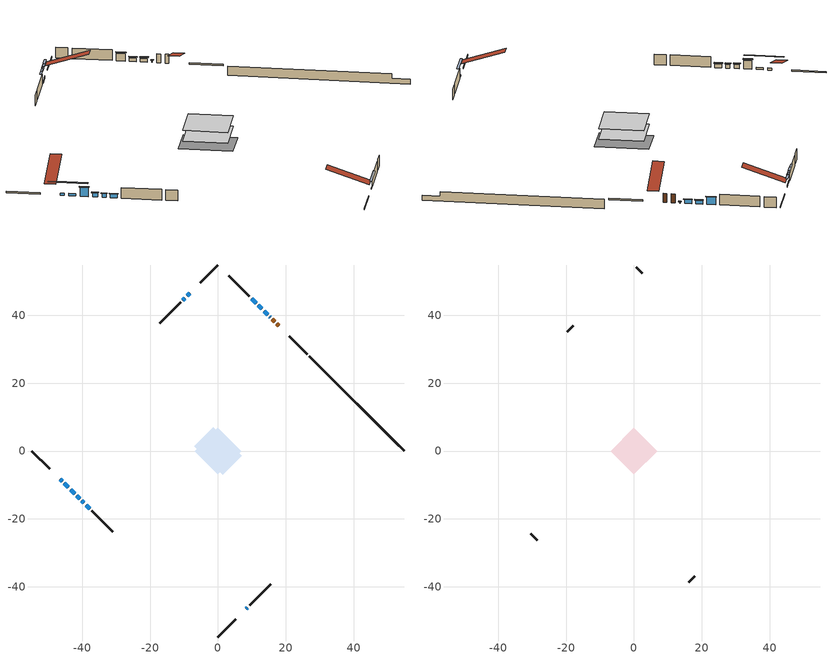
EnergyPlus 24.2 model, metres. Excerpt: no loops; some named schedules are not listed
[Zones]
conditioned space
 floor outside (Floor1 construction): -0.66,0 0,0.66 0.66,0 0,-0.66 z0.43
 floor adiabatic (AdiabaticFloorConstruction): -6.87,0 0,6.87 6.87,0 0,-6.87 z0.43
 floor foundation (Slab1 construction): -6.98,1.38 -1.38,6.98 6.98,-1.38 1.38,-6.98 z-1.76
 wall outside (RimJoist1 construction): 0,-54.82 5.23,-49.59 / -54.82,0 -49.59,-5.23 / 0,54.82 -5.23,49.59 / 26.25,28.57 21.02,33.8 z0.43:0.73
 wall outside (AdiabaticWallConstruction 1): 17.95,36.87 17.34,37.48 / 16.68,38.14 16.06,38.76 z0.43:2.46
 wall outside (AdiabaticWallConstruction): 15.41,39.41 15.29,39.53 z0.42:0.69; -8.3,46.52 -9.11,45.71 / -46.52,-8.3 -45.91,-8.91 / -9.77,45.05 -10.38,44.44 z0.43:0.91; 8.3,-46.52 8.68,-46.14 z0.43:0.76; -45.25,-9.57 -44.12,-10.7 z0.43:0.94; -43.46,-11.36 -42.24,-12.58 z0.43:2.46; 14.64,40.18 13.58,41.24 z0.43:1.27; 12.93,41.9 11.9,42.92 / -38.85,-15.97 -37.83,-16.99 z0.43:1.24; 11.24,43.58 9.91,44.91 z0.43:2.13; -41.58,-13.24 -40.77,-14.05 z0.43:1.35; -40.12,-14.7 -39.51,-15.31 z0.43:1.25
 wall outside (Wall1 construction): 9.34,-45.48 15.48,-39.34 / -37.17,-17.65 -31.03,-23.79 / -11.04,43.79 -17.18,37.64 / 9.26,45.56 3.11,51.71 z0.43:2.87
 wall foundation (FoundationWall1 construction): 26.91,27.91,-1.76 26.91,27.91,0.43 52.03,2.79,0.43 52.03,2.79,-0.62 54.82,0,-0.62 54.82,0,-1.76
 window (WindowConstruction 7): 15.41,39.42 15.3,39.52 z0.43:0.68
 window (WindowConstruction 9): -8.3,46.52 -9.11,45.71 z0.43:0.91
 window (WindowConstruction 10): 8.3,-46.52 8.68,-46.14 z0.43:0.76
 window (WindowConstruction 11): -46.52,-8.3 -45.91,-8.91 z0.43:0.91
 window (WindowConstruction 12): -45.25,-9.57 -44.12,-10.7 z0.43:0.94
 window (WindowConstruction): -43.46,-11.36 -42.24,-12.58 z0.43:2.46
 window (WindowConstruction 1): 14.64,40.18 13.58,41.24 z0.43:1.27
 window (WindowConstruction 2): 12.92,41.9 11.9,42.92 z0.43:1.24
 window (WindowConstruction 3): 11.24,43.58 9.91,44.91 z0.43:2.13
 window (WindowConstruction 4): -41.58,-13.24 -40.78,-14.05 z0.43:1.34
 window (WindowConstruction 5): -40.12,-14.7 -39.51,-15.31 z0.43:1.24
 window (WindowConstruction 6): -38.85,-15.97 -37.83,-16.99 z0.43:1.24
 window (WindowConstruction 8): -9.77,45.05 -10.38,44.44 z0.43:0.91
 door (Door): 17.95,36.87 17.34,37.48 z0.43:2.46
 door (Door 1): 16.68,38.14 16.06,38.76 z0.43:2.46
 ceiling adiabatic (AdiabaticFloorConstruction): 0,-6.87 6.87,0 0,6.87 -6.87,0 z0.43
attic - vented
 floor to conditioned space (Floor2 construction Reversed): -6.84,0 0,6.84 6.84,0 0,-6.84 z2.87
 wall outside (Wall2 construction): 16.14,-38.68 17.94,-36.88 / -30.37,-24.45 -28.57,-26.25 / -17.84,36.98 -19.64,35.19 / 2.46,52.36 0.66,54.16 z0.43:2.87
 roof outside (Roof1 construction): 7.65,-47.18,2.87 0.98,-40.51,6.01 -0.77,-42.27,6.01 5.89,-48.93,2.87; -47.18,-7.65,2.87 -40.51,-0.98,6.01 -42.27,0.77,6.01 -48.93,-5.89,2.87; -7.65,47.18,2.87 -0.98,40.51,6.01 0.77,42.27,6.01 -5.89,48.93,2.87; 18.61,36.21,2.87 11.94,29.55,6.01 13.7,27.8,6.01 20.36,34.46,2.87
shading: 15.16,39.66 15.55,39.27 15.84,39.56 15.45,39.96 z0.88; -10.98,43.84 -6.44,48.38 -6.73,48.68 -11.27,44.13 z3.55; 10.55,-44.27 6.44,-48.38 6.73,-48.68 10.84,-44.57 z3.4; -44.04,-10.78 -48.38,-6.44 -48.68,-6.73 -44.33,-11.07 z3.55; -42.25,-12.57 -47.12,-7.7 -47.41,-7.99 -42.54,-12.86 z3.58; -42.1,-12.72 -43.61,-11.22 -43.9,-11.51 -42.39,-13.01 z2.66; 13.44,41.38 14.78,40.04 15.07,40.33 13.73,41.67 z1.47; 11.76,43.06 13.07,41.75 13.36,42.05 12.05,43.35 z1.44; 9.77,45.05 11.39,43.43 11.68,43.73 10.06,45.34 z2.33; -40.63,-14.19 -41.73,-13.09 -42.02,-13.39 -40.92,-14.48 z1.55; -39.37,-15.45 -40.26,-14.56 -40.55,-14.85 -39.66,-15.75 z1.44; -37.69,-17.14 -38.99,-15.83 -39.28,-16.12 -37.98,-17.43 z1.44; -12.24,42.58 -7.9,46.92 -8.19,47.21 -12.54,42.87 z3.55
[Building]
Building 1: Terrain=Suburbs
[Site:Location]
Montreal Intl AP_QC: Latitude {deg}=45.47; Longitude {deg}=-73.74; Time Zone {hr}=-5; Elevation {m}=36; Keep Site Location Information=Yes
[Site:GroundTemperature:Shallow]
2.07863, -0.316383, -0.508184, 0.628371, 5.19101, 9.73239, 13.6695, 16.1636, 16.3755, 14.347, 10.5102, 6.10817
[Site:WaterMainsTemperature]
Calculation Method=Schedule; Temperature Schedule=mains temperature schedule
[Material] Roughness=Rough; Thermal Absorptance=0.9
Name | Thickness {m} | Conductivity {W/m-K} | Density {kg/m3} | Specific Heat {J/kg-K} | Solar Absorptance | Visible Absorptance
asphalt or fiberglass shingles | 0.00635 | 0.162714 | 1121.4 | 1465.45 | 0.4 | 0.4
ceiling loosefill ins | 0.338667 | 0.0480833 | 16.02 | 1046.75 | 0.7 | 0.7
ceiling stud and cavity | 0.1397 | 0.251065 | 65.682 | 1177.47 | 0.7 | 0.7
concrete 4.0 in. | 0.1016 | 1.803125 | 2242.8 | 837.4 | 0.7 | 0.7
concrete 8.0 in. | 0.2032 | 1.803125 | 2242.8 | 837.4 | 0.7 | 0.7
door material | 0.04445 | 0.0451087 | 512.64 | 1214.23 | 0.7 | 0.7
door material 1 | 0.04445 | 0.20624 | 512.64 | 1214.23 | 0.7 | 0.7
exterior vertical ins | 0.0792686 | 0.029427 | 32.04 | 1214.23 | 0.7 | 0.7
floor covering | 0.0127 | 0.0433444 | 54.468 | 1339.84 | 0.6 | 0.6
floor rigid ins; rim joist rigid ins | 0.051816 | 0.029427 | 32.04 | 1214.23 | 0.7 | 0.7
floor rigid ins 1; wall rigid ins | 0.512978 | 0.029427 | 32.04 | 1214.23 | 0.7 | 0.7
floor stud and cavity | 0.1397 | 0.358674 | 92.3553 | 1139.71 | 0.7 | 0.7
floor stud and cavity 1 | 0.1397 | 1.75129 | 37.0049 | 1207.88 | 0.7 | 0.7
furniture material conditioned space 1 | 0.1524 | 0.115458 | 640.8 | 1214.23 | 0.6 | 0.6
gypsum board | 0.0127 | 0.160291 | 801 | 837.4 | 0.6 | 0.6
gypsum board 1 | 0.0127 | 0.160291 | 801 | 837.4 | 0.7 | 0.7
osb sheathing 0.5 in. | 0.0127 | 0.115458 | 512.64 | 1214.23 | 0.7 | 0.7
osb sheathing 0.75 in. | 0.01905 | 0.115458 | 512.64 | 1214.23 | 0.7 | 0.7
osb sheathing 2.0 in. | 0.0508 | 0.115458 | 512.64 | 1214.23 | 0.7 | 0.7
rim joist stud and cavity | 0.0508 | 0.275866 | 125.044 | 1163.47 | 0.6 | 0.6
wall stud and cavity | 0.1397 | 0.0818765 | 139.0536 | 1170.24 | 0.7 | 0.7
wall stud and cavity 1 | 0.0889 | 6.1454 | 50.32683 | 1063.81 | 0.6 | 0.6
wall stud and cavity 2 | 0.0889 | 0.380278 | 52.3479 | 1209.89 | 0.7 | 0.7
wall stud and cavity 3 | 0.0889 | 0.391764 | 83.0341 | 1211.67 | 0.7 | 0.7
wood siding | 0.0254 | 0.102417 | 544.68 | 1172.36 | 0.4 | 0.4
wood siding 1 | 0.00254 | 0.102417 | 544.68 | 1172.36 | 0.4 | 0.4
wood siding 2; wood siding 3; wood siding 4 | 0.0254 | 0.102417 | 544.68 | 1172.36 | 0.7 | 0.7
[WindowMaterial:SimpleGlazingSystem]
Name | U-Factor {W/m2-K} | Solar Heat Gain Coefficient
WindowMaterial | 2.19795 | 0.39
WindowMaterial 1 | 2.19057 | 0.39
WindowMaterial 10 | 4.31925 | 0.43
WindowMaterial 2 | 2.2042 | 0.38
WindowMaterial 3 | 2.75156 | 0.47
WindowMaterial 4 | 2.20988 | 0.38
WindowMaterial 5 | 2.29562 | 0.36
WindowMaterial 6 | 2.748152 | 0.18
WindowMaterial 7 | 5.02276 | 0.41
WindowMaterial 8 | 4.69457 | 0.42
WindowMaterial 9 | 6.47235 | 0.37
[Construction]
AdiabaticFloorConstruction: floor stud and cavity 1, floor rigid ins 1, osb sheathing 0.75 in., floor covering
AdiabaticWallConstruction: wood siding 3, wall rigid ins, wall stud and cavity 2, gypsum board
AdiabaticWallConstruction 1: wood siding 4, wall rigid ins, wall stud and cavity 2, gypsum board
Door: door material
Door 1: door material 1
Floor1 construction: floor stud and cavity, floor rigid ins, osb sheathing 0.75 in., floor covering
Floor2 construction Reversed: gypsum board, ceiling stud and cavity, ceiling loosefill ins
FoundationWall1 construction: concrete 8.0 in., gypsum board 1
furniture construction conditioned space 1: furniture material conditioned space 1
PartitionWallConstruction: gypsum board, wall stud and cavity 3, gypsum board
RimJoist1 construction: wood siding 2, rim joist rigid ins, osb sheathing 2.0 in., rim joist stud and cavity
Roof1 construction: asphalt or fiberglass shingles
Slab1 construction: concrete 4.0 in.
Wall1 construction: wood siding, osb sheathing 0.5 in., wall stud and cavity, gypsum board
Wall2 construction: wood siding 1, wall stud and cavity 1
WindowConstruction: WindowMaterial
WindowConstruction 1: WindowMaterial 1
WindowConstruction 10: WindowMaterial 9
WindowConstruction 11; WindowConstruction 8: WindowMaterial 7
WindowConstruction 12: WindowMaterial 10
WindowConstruction 2; WindowConstruction 6: WindowMaterial 2
WindowConstruction 3: WindowMaterial 3
WindowConstruction 4: WindowMaterial 4
WindowConstruction 5: WindowMaterial 5
WindowConstruction 7: WindowMaterial 6
WindowConstruction 9: WindowMaterial 8
[Zone] Multiplier=1; Part of Total Floor Area=Yes
Name | Volume {m3}
attic - vented | 47.7268
conditioned space | 457.1
[Space]
Name | Zone | Volume {m3}
attic - vented 1 | attic - vented | 47.7268
conditioned space 1 | conditioned space | 457.1
[ZoneInfiltration:EffectiveLeakageArea]
infil attic - vented 1: Zone or Space=attic - vented 1; Schedule=Always On Discrete; Effective Air Leakage Area {cm2}=3744; Stack Coefficient=0.000387986; Wind Coefficient=1.33085e-05
[ZoneMixing]
whole house fan mix: Zone or Space=attic - vented; Schedule=Always On Continuous; Design Flow Rate Calculation Method=Flow/Zone; Design Flow Rate {m3/s}=0; Source Zone or Space=conditioned space
[SurfaceProperty:ExposedFoundationPerimeter]
Slab1: Exposed Perimeter Calculation Method=TotalExposedPerimeter; Total Exposed Perimeter {m}=39.473
[InternalMass] Zone or ZoneList=conditioned space; Space or SpaceList=conditioned space 1
Name | Construction | Surface Area {m2}
furniture mass conditioned space 1 | furniture construction conditioned space 1 | 75.5919
partition wall mass | PartitionWallConstruction | 188.98
[Lights]
interior lighting: Zone or ZoneList or Space or SpaceList=conditioned space 1; Schedule=interior lighting schedule; Design Level Calculation Method=LightingLevel; Lighting Level {W}=343.2; Return Air Fraction=0; Fraction Radiant=0.6; Fraction Visible=0.2; Fraction Replaceable=1
[People]
occupants: Zone or ZoneList or Space or SpaceList=conditioned space 1; Number of People Schedule=occupants schedule; Number of People Calculation Method=People; Number of People=3; Fraction Radiant=0.314171; Sensible Heat Fraction=0.56303; Activity Level Schedule=occupants activity schedule; Carbon Dioxide Generation Rate {m3/s-W}=0; Enable ASHRAE 55 Comfort Warnings=No; Mean Radiant Temperature Calculation Type=EnclosureAveraged
[ElectricEquipment] Zone or ZoneList or Space or SpaceList=conditioned space 1; Design Level Calculation Method=EquipmentLevel
Name | Schedule | Design Level {W} | Fraction Latent | Fraction Radiant | Fraction Lost
clothes dryer | clothes dryer schedule | 140.772 | 0.015 | 0.081 | 0.85
clothes washer | clothes washer schedule | 32.1985 | 0.03 | 0.162 | 0.7
cooking range | cooking range schedule | 215.147 | 0.08 | 0.432 | 0.2
dishwasher | dishwasher schedule | 66.8632 | 0.3 | 0.18 | 0.4
fridge | fridge schedule | 72.9452 | 0 | 0.6 | 0
mech vent bath fan 0 | mech vent bath fan 0 schedule | 50.2 | 0 | 0 | 1
mech vent house fan | mech vent house fan schedule | 0 | 0 | 0 | 1
mech vent house fan cfis | mech vent house fan cfis schedule | 0 | 0 | 0 | 0
mech vent range fan 0 | mech vent range fan 0 schedule | 57 | 0 | 0 | 1
misc plug loads | misc plug loads schedule | 494.7 | 0.045 | 0.513 | 0.1
whole house fan | Always On Discrete | 0 | 0 | 0 | 1
[OtherEquipment] Zone or ZoneList or Space or SpaceList=conditioned space 1; Design Level Calculation Method=EquipmentLevel
Name | Fuel Type | Schedule | Design Level {W} | Fraction Latent | Fraction Radiant | Fraction Lost
clothes dryer 1 | Electricity | clothes dryer schedule | 0 | 0.015 | 0.081 | 0.85
cooking range 1 | Electricity | cooking range schedule | 0 | 0.08 | 0.432 | 0.2
general water use latent | None | general water use schedule | 62.594 | 1 | 0 | 0
general water use sensible | None | general water use schedule | -61.6891 | 0 | 0.6 | 0
mech vent house fan latent load | None | Always On Discrete | 0 | 1 | 0 | 0
mech vent house fan sensible load | None | Always On Discrete | 0 | 0 | 0 | 0
water heater energy adjustment1 | Electricity | Always On Discrete | 0.01 | 0 | 0 | 1
[ZoneInfiltration:DesignFlowRate] Zone or ZoneList or Space or SpaceList=conditioned space 1; Schedule=Always On Discrete; Design Flow Rate Calculation Method=Flow/Zone; Design Flow Rate {m3/s}=0
infil flow; natural vent flow; whole house fan flow
[Foundation:Kiva]
Foundation Kiva 1: Initial Indoor Air Temperature {C}=18; Wall Height Above Grade {m}=0.429981; Wall Depth Below Slab {m}=0.2032; Custom Block Material Name 1=exterior vertical ins; Custom Block Depth 1 {m}=2.189988; Custom Block X Position 1 {m}=0.2159; Custom Block Z Position 1 {m}=0
[Foundation:Kiva:Settings]
Soil Conductivity {W/m-K}=0.849921; Soil Density {kg/m3}=1842.3; Soil Specific Heat {J/kg-K}=418.7; Ground Solar Absorptivity=0.9; Ground Thermal Absorptivity=0.9; Ground Surface Roughness {m}=0.03; Far-Field Width {m}=40; Deep-Ground Boundary Condition=ZeroFlux; Deep-Ground Depth {m}=40; Minimum Cell Dimension {m}=0.2; Maximum Cell Growth Coefficient=3; Simulation Timestep=Timestep
[Exterior:Lights]
exterior lighting: Schedule=exterior lighting schedule; Design Level {W}=75.6
[Schedule:Constant]
Name | Hourly Value
Always On Continuous; mech vent house fan schedule; mech vent house fan cfis schedule; Always On Discrete | 1
occupants activity schedule | 117.228
fridge schedule | 0
[Schedule:Week:Daily]
interior lighting schedule Week Rule - Jan1-Jan27: interior lighting schedule day, interior lighting schedule day, interior lighting schedule day, interior lighting schedule day, interior lighting schedule day, interior lighting schedule day, interior lighting schedule day, interior lighting schedule default day, interior lighting schedule default day, interior lighting schedule default day, interior lighting schedule default day, interior lighting schedule default day
interior lighting schedule Week Rule - Jan28-Feb3: interior lighting schedule day, interior lighting schedule day, interior lighting schedule day, interior lighting schedule day, interior lighting schedule day 1, interior lighting schedule day 1, interior lighting schedule day 1, interior lighting schedule default day, interior lighting schedule default day, interior lighting schedule default day, interior lighting schedule default day, interior lighting schedule default day
interior lighting schedule Week Rule - Feb4-Feb24: interior lighting schedule day 1, interior lighting schedule day 1, interior lighting schedule day 1, interior lighting schedule day 1, interior lighting schedule day 1, interior lighting schedule day 1, interior lighting schedule day 1, interior lighting schedule default day, interior lighting schedule default day, interior lighting schedule default day, interior lighting schedule default day, interior lighting schedule default day
interior lighting schedule Week Rule - Feb25-Mar3: interior lighting schedule day 1, interior lighting schedule day 1, interior lighting schedule day 1, interior lighting schedule day 1, interior lighting schedule day 2, interior lighting schedule day 2, interior lighting schedule day 2, interior lighting schedule default day, interior lighting schedule default day, interior lighting schedule default day, interior lighting schedule default day, interior lighting schedule default day
interior lighting schedule Week Rule - Mar4-Mar31: interior lighting schedule day 2, interior lighting schedule day 2, interior lighting schedule day 2, interior lighting schedule day 2, interior lighting schedule day 2, interior lighting schedule day 2, interior lighting schedule day 2, interior lighting schedule default day, interior lighting schedule default day, interior lighting schedule default day, interior lighting schedule default day, interior lighting schedule default day
interior lighting schedule Week Rule - Apr1-Apr28: interior lighting schedule day 3, interior lighting schedule day 3, interior lighting schedule day 3, interior lighting schedule day 3, interior lighting schedule day 3, interior lighting schedule day 3, interior lighting schedule day 3, interior lighting schedule default day, interior lighting schedule default day, interior lighting schedule default day, interior lighting schedule default day, interior lighting schedule default day
interior lighting schedule Week Rule - Apr29-May5: interior lighting schedule day 3, interior lighting schedule day 3, interior lighting schedule day 4, interior lighting schedule day 4, interior lighting schedule day 4, interior lighting schedule day 4, interior lighting schedule day 4, interior lighting schedule default day, interior lighting schedule default day, interior lighting schedule default day, interior lighting schedule default day, interior lighting schedule default day
interior lighting schedule Week Rule - May6-May26: interior lighting schedule day 4, interior lighting schedule day 4, interior lighting schedule day 4, interior lighting schedule day 4, interior lighting schedule day 4, interior lighting schedule day 4, interior lighting schedule day 4, interior lighting schedule default day, interior lighting schedule default day, interior lighting schedule default day, interior lighting schedule default day, interior lighting schedule default day
interior lighting schedule Week Rule - May27-Jun2: interior lighting schedule day 4, interior lighting schedule day 4, interior lighting schedule day 4, interior lighting schedule day 4, interior lighting schedule day 4, interior lighting schedule day 5, interior lighting schedule day 5, interior lighting schedule default day, interior lighting schedule default day, interior lighting schedule default day, interior lighting schedule default day, interior lighting schedule default day
interior lighting schedule Week Rule - Jun3-Jun30: interior lighting schedule day 5, interior lighting schedule day 5, interior lighting schedule day 5, interior lighting schedule day 5, interior lighting schedule day 5, interior lighting schedule day 5, interior lighting schedule day 5, interior lighting schedule default day, interior lighting schedule default day, interior lighting schedule default day, interior lighting schedule default day, interior lighting schedule default day
interior lighting schedule Week Rule - Jul1-Jul28: interior lighting schedule day 6, interior lighting schedule day 6, interior lighting schedule day 6, interior lighting schedule day 6, interior lighting schedule day 6, interior lighting schedule day 6, interior lighting schedule day 6, interior lighting schedule default day, interior lighting schedule default day, interior lighting schedule default day, interior lighting schedule default day, interior lighting schedule default day
interior lighting schedule Week Rule - Jul29-Aug4: interior lighting schedule day 6, interior lighting schedule day 6, interior lighting schedule day 6, interior lighting schedule day 7, interior lighting schedule day 7, interior lighting schedule day 7, interior lighting schedule day 7, interior lighting schedule default day, interior lighting schedule default day, interior lighting schedule default day, interior lighting schedule default day, interior lighting schedule default day
interior lighting schedule Week Rule - Aug5-Aug25: interior lighting schedule day 7, interior lighting schedule day 7, interior lighting schedule day 7, interior lighting schedule day 7, interior lighting schedule day 7, interior lighting schedule day 7, interior lighting schedule day 7, interior lighting schedule default day, interior lighting schedule default day, interior lighting schedule default day, interior lighting schedule default day, interior lighting schedule default day
interior lighting schedule Week Rule - Aug26-Sep1: interior lighting schedule day 7, interior lighting schedule day 7, interior lighting schedule day 7, interior lighting schedule day 7, interior lighting schedule day 7, interior lighting schedule day 7, interior lighting schedule day 8, interior lighting schedule default day, interior lighting schedule default day, interior lighting schedule default day, interior lighting schedule default day, interior lighting schedule default day
interior lighting schedule Week Rule - Sep2-Sep29: interior lighting schedule day 8, interior lighting schedule day 8, interior lighting schedule day 8, interior lighting schedule day 8, interior lighting schedule day 8, interior lighting schedule day 8, interior lighting schedule day 8, interior lighting schedule default day, interior lighting schedule default day, interior lighting schedule default day, interior lighting schedule default day, interior lighting schedule default day
interior lighting schedule Week Rule - Sep30-Oct6: interior lighting schedule day 8, interior lighting schedule day 9, interior lighting schedule day 9, interior lighting schedule day 9, interior lighting schedule day 9, interior lighting schedule day 9, interior lighting schedule day 9, interior lighting schedule default day, interior lighting schedule default day, interior lighting schedule default day, interior lighting schedule default day, interior lighting schedule default day
interior lighting schedule Week Rule - Oct7-Oct27: interior lighting schedule day 9, interior lighting schedule day 9, interior lighting schedule day 9, interior lighting schedule day 9, interior lighting schedule day 9, interior lighting schedule day 9, interior lighting schedule day 9, interior lighting schedule default day, interior lighting schedule default day, interior lighting schedule default day, interior lighting schedule default day, interior lighting schedule default day
interior lighting schedule Week Rule - Oct28-Nov3: interior lighting schedule day 9, interior lighting schedule day 9, interior lighting schedule day 9, interior lighting schedule day 9, interior lighting schedule day 10, interior lighting schedule day 10, interior lighting schedule day 10, interior lighting schedule default day, interior lighting schedule default day, interior lighting schedule default day, interior lighting schedule default day, interior lighting schedule default day
interior lighting schedule Week Rule - Nov4-Nov24: interior lighting schedule day 10, interior lighting schedule day 10, interior lighting schedule day 10, interior lighting schedule day 10, interior lighting schedule day 10, interior lighting schedule day 10, interior lighting schedule day 10, interior lighting schedule default day, interior lighting schedule default day, interior lighting schedule default day, interior lighting schedule default day, interior lighting schedule default day
interior lighting schedule Week Rule - Nov25-Dec1: interior lighting schedule day 10, interior lighting schedule day 10, interior lighting schedule day 10, interior lighting schedule day 10, interior lighting schedule day 10, interior lighting schedule day 10, interior lighting schedule day 11, interior lighting schedule default day, interior lighting schedule default day, interior lighting schedule default day, interior lighting schedule default day, interior lighting schedule default day
interior lighting schedule Week Rule - Dec2-Dec31: interior lighting schedule day 11, interior lighting schedule day 11, interior lighting schedule day 11, interior lighting schedule day 11, interior lighting schedule day 11, interior lighting schedule day 11, interior lighting schedule day 11, interior lighting schedule default day, interior lighting schedule default day, interior lighting schedule default day, interior lighting schedule default day, interior lighting schedule default day
occupants schedule Week Rule - Jan1-Dec31: occupants schedule day, occupants schedule day, occupants schedule day, occupants schedule day, occupants schedule day, occupants schedule day, occupants schedule day, occupants schedule default day, occupants schedule default day, occupants schedule default day, occupants schedule default day, occupants schedule default day
clothes dryer schedule Week Rule - Jan1-Dec31: clothes dryer schedule day, clothes dryer schedule day, clothes dryer schedule day, clothes dryer schedule day, clothes dryer schedule day, clothes dryer schedule day, clothes dryer schedule day, clothes dryer schedule default day, clothes dryer schedule default day, clothes dryer schedule default day, clothes dryer schedule default day, clothes dryer schedule default day
clothes washer schedule Week Rule - Jan1-Dec31: clothes washer schedule day, clothes washer schedule day, clothes washer schedule day, clothes washer schedule day, clothes washer schedule day, clothes washer schedule day, clothes washer schedule day, clothes washer schedule default day, clothes washer schedule default day, clothes washer schedule default day, clothes washer schedule default day, clothes washer schedule default day
cooking range schedule Week Rule - Jan1-Dec31: cooking range schedule day, cooking range schedule day, cooking range schedule day, cooking range schedule day, cooking range schedule day, cooking range schedule day, cooking range schedule day, cooking range schedule default day, cooking range schedule default day, cooking range schedule default day, cooking range schedule default day, cooking range schedule default day
dishwasher schedule Week Rule - Jan1-Dec31: dishwasher schedule day, dishwasher schedule day, dishwasher schedule day, dishwasher schedule day, dishwasher schedule day, dishwasher schedule day, dishwasher schedule day, dishwasher schedule default day, dishwasher schedule default day, dishwasher schedule default day, dishwasher schedule default day, dishwasher schedule default day
mech vent bath fan 0 schedule Week Rule - Jan1-Dec31: mech vent bath fan 0 schedule day, mech vent bath fan 0 schedule day, mech vent bath fan 0 schedule day, mech vent bath fan 0 schedule day, mech vent bath fan 0 schedule day, mech vent bath fan 0 schedule day, mech vent bath fan 0 schedule day, mech vent bath fan 0 schedule default day, mech vent bath fan 0 schedule default day, mech vent bath fan 0 schedule default day, mech vent bath fan 0 schedule default day, mech vent bath fan 0 schedule default day
mech vent range fan 0 schedule Week Rule - Jan1-Dec31: mech vent range fan 0 schedule day, mech vent range fan 0 schedule day, mech vent range fan 0 schedule day, mech vent range fan 0 schedule day, mech vent range fan 0 schedule day, mech vent range fan 0 schedule day, mech vent range fan 0 schedule day, mech vent range fan 0 schedule default day, mech vent range fan 0 schedule default day, mech vent range fan 0 schedule default day, mech vent range fan 0 schedule default day, mech vent range fan 0 schedule default day
misc plug loads schedule Week Rule - Jan1-Dec31: misc plug loads schedule day, misc plug loads schedule day, misc plug loads schedule day, misc plug loads schedule day, misc plug loads schedule day, misc plug loads schedule day, misc plug loads schedule day, misc plug loads schedule default day, misc plug loads schedule default day, misc plug loads schedule default day, misc plug loads schedule default day, misc plug loads schedule default day
general water use schedule Week Rule - Jan1-Dec31: general water use schedule day, general water use schedule day, general water use schedule day, general water use schedule day, general water use schedule day, general water use schedule day, general water use schedule day, general water use schedule default day, general water use schedule default day, general water use schedule default day, general water use schedule default day, general water use schedule default day
exterior lighting schedule Week Rule - Jan1-Jan27: exterior lighting schedule day, exterior lighting schedule day, exterior lighting schedule day, exterior lighting schedule day, exterior lighting schedule day, exterior lighting schedule day, exterior lighting schedule day, exterior lighting schedule default day, exterior lighting schedule default day, exterior lighting schedule default day, exterior lighting schedule default day, exterior lighting schedule default day
exterior lighting schedule Week Rule - Jan28-Feb3: exterior lighting schedule day, exterior lighting schedule day, exterior lighting schedule day, exterior lighting schedule day, exterior lighting schedule day 1, exterior lighting schedule day 1, exterior lighting schedule day 1, exterior lighting schedule default day, exterior lighting schedule default day, exterior lighting schedule default day, exterior lighting schedule default day, exterior lighting schedule default day
exterior lighting schedule Week Rule - Feb4-Feb24: exterior lighting schedule day 1, exterior lighting schedule day 1, exterior lighting schedule day 1, exterior lighting schedule day 1, exterior lighting schedule day 1, exterior lighting schedule day 1, exterior lighting schedule day 1, exterior lighting schedule default day, exterior lighting schedule default day, exterior lighting schedule default day, exterior lighting schedule default day, exterior lighting schedule default day
exterior lighting schedule Week Rule - Feb25-Mar3: exterior lighting schedule day 1, exterior lighting schedule day 1, exterior lighting schedule day 1, exterior lighting schedule day 1, exterior lighting schedule day 2, exterior lighting schedule day 2, exterior lighting schedule day 2, exterior lighting schedule default day, exterior lighting schedule default day, exterior lighting schedule default day, exterior lighting schedule default day, exterior lighting schedule default day
exterior lighting schedule Week Rule - Mar4-Mar31: exterior lighting schedule day 2, exterior lighting schedule day 2, exterior lighting schedule day 2, exterior lighting schedule day 2, exterior lighting schedule day 2, exterior lighting schedule day 2, exterior lighting schedule day 2, exterior lighting schedule default day, exterior lighting schedule default day, exterior lighting schedule default day, exterior lighting schedule default day, exterior lighting schedule default day
exterior lighting schedule Week Rule - Apr1-Apr28: exterior lighting schedule day 3, exterior lighting schedule day 3, exterior lighting schedule day 3, exterior lighting schedule day 3, exterior lighting schedule day 3, exterior lighting schedule day 3, exterior lighting schedule day 3, exterior lighting schedule default day, exterior lighting schedule default day, exterior lighting schedule default day, exterior lighting schedule default day, exterior lighting schedule default day
exterior lighting schedule Week Rule - Apr29-May5: exterior lighting schedule day 3, exterior lighting schedule day 3, exterior lighting schedule day 4, exterior lighting schedule day 4, exterior lighting schedule day 4, exterior lighting schedule day 4, exterior lighting schedule day 4, exterior lighting schedule default day, exterior lighting schedule default day, exterior lighting schedule default day, exterior lighting schedule default day, exterior lighting schedule default day
exterior lighting schedule Week Rule - May6-May26: exterior lighting schedule day 4, exterior lighting schedule day 4, exterior lighting schedule day 4, exterior lighting schedule day 4, exterior lighting schedule day 4, exterior lighting schedule day 4, exterior lighting schedule day 4, exterior lighting schedule default day, exterior lighting schedule default day, exterior lighting schedule default day, exterior lighting schedule default day, exterior lighting schedule default day
exterior lighting schedule Week Rule - May27-Jun2: exterior lighting schedule day 4, exterior lighting schedule day 4, exterior lighting schedule day 4, exterior lighting schedule day 4, exterior lighting schedule day 4, exterior lighting schedule day 5, exterior lighting schedule day 5, exterior lighting schedule default day, exterior lighting schedule default day, exterior lighting schedule default day, exterior lighting schedule default day, exterior lighting schedule default day
exterior lighting schedule Week Rule - Jun3-Jun30: exterior lighting schedule day 5, exterior lighting schedule day 5, exterior lighting schedule day 5, exterior lighting schedule day 5, exterior lighting schedule day 5, exterior lighting schedule day 5, exterior lighting schedule day 5, exterior lighting schedule default day, exterior lighting schedule default day, exterior lighting schedule default day, exterior lighting schedule default day, exterior lighting schedule default day
exterior lighting schedule Week Rule - Jul1-Jul28: exterior lighting schedule day 6, exterior lighting schedule day 6, exterior lighting schedule day 6, exterior lighting schedule day 6, exterior lighting schedule day 6, exterior lighting schedule day 6, exterior lighting schedule day 6, exterior lighting schedule default day, exterior lighting schedule default day, exterior lighting schedule default day, exterior lighting schedule default day, exterior lighting schedule default day
exterior lighting schedule Week Rule - Jul29-Aug4: exterior lighting schedule day 6, exterior lighting schedule day 6, exterior lighting schedule day 6, exterior lighting schedule day 7, exterior lighting schedule day 7, exterior lighting schedule day 7, exterior lighting schedule day 7, exterior lighting schedule default day, exterior lighting schedule default day, exterior lighting schedule default day, exterior lighting schedule default day, exterior lighting schedule default day
exterior lighting schedule Week Rule - Aug5-Aug25: exterior lighting schedule day 7, exterior lighting schedule day 7, exterior lighting schedule day 7, exterior lighting schedule day 7, exterior lighting schedule day 7, exterior lighting schedule day 7, exterior lighting schedule day 7, exterior lighting schedule default day, exterior lighting schedule default day, exterior lighting schedule default day, exterior lighting schedule default day, exterior lighting schedule default day
exterior lighting schedule Week Rule - Aug26-Sep1: exterior lighting schedule day 7, exterior lighting schedule day 7, exterior lighting schedule day 7, exterior lighting schedule day 7, exterior lighting schedule day 7, exterior lighting schedule day 7, exterior lighting schedule day 8, exterior lighting schedule default day, exterior lighting schedule default day, exterior lighting schedule default day, exterior lighting schedule default day, exterior lighting schedule default day
exterior lighting schedule Week Rule - Sep2-Sep29: exterior lighting schedule day 8, exterior lighting schedule day 8, exterior lighting schedule day 8, exterior lighting schedule day 8, exterior lighting schedule day 8, exterior lighting schedule day 8, exterior lighting schedule day 8, exterior lighting schedule default day, exterior lighting schedule default day, exterior lighting schedule default day, exterior lighting schedule default day, exterior lighting schedule default day
exterior lighting schedule Week Rule - Sep30-Oct6: exterior lighting schedule day 8, exterior lighting schedule day 9, exterior lighting schedule day 9, exterior lighting schedule day 9, exterior lighting schedule day 9, exterior lighting schedule day 9, exterior lighting schedule day 9, exterior lighting schedule default day, exterior lighting schedule default day, exterior lighting schedule default day, exterior lighting schedule default day, exterior lighting schedule default day
[Schedule:Year]
interior lighting schedule: interior lighting schedule Week Rule - Jan1-Jan27, 1, 1, 1, 27, interior lighting schedule Week Rule - Jan28-Feb3, 1, 28, 2, 3, interior lighting schedule Week Rule - Feb4-Feb24, 2, 4, 2, 24, interior lighting schedule Week Rule - Feb25-Mar3, 2, 25, 3, 3, interior lighting schedule Week Rule - Mar4-Mar31, 3, 4, 3, 31, interior lighting schedule Week Rule - Apr1-Apr28, 4, 1, 4, 28, interior lighting schedule Week Rule - Apr29-May5, 4, 29, 5, 5, interior lighting schedule Week Rule - May6-May26, 5, 6, 5, 26, interior lighting schedule Week Rule - May27-Jun2, 5, 27, 6, 2, interior lighting schedule Week Rule - Jun3-Jun30, 6, 3, 6, 30, interior lighting schedule Week Rule - Jul1-Jul28, 7, 1, 7, 28, interior lighting schedule Week Rule - Jul29-Aug4, 7, 29, 8, 4, interior lighting schedule Week Rule - Aug5-Aug25, 8, 5, 8, 25, interior lighting schedule Week Rule - Aug26-Sep1, 8, 26, 9, 1, interior lighting schedule Week Rule - Sep2-Sep29, 9, 2, 9, 29, interior lighting schedule Week Rule - Sep30-Oct6, 9, 30, 10, 6, interior lighting schedule Week Rule - Oct7-Oct27, 10, 7, 10, 27, interior lighting schedule Week Rule - Oct28-Nov3, 10, 28, 11, 3, interior lighting schedule Week Rule - Nov4-Nov24, 11, 4, 11, 24, interior lighting schedule Week Rule - Nov25-Dec1, 11, 25, 12, 1, interior lighting schedule Week Rule - Dec2-Dec31, 12, 2, 12, 31
occupants schedule: occupants schedule Week Rule - Jan1-Dec31, 1, 1, 12, 31
clothes dryer schedule: clothes dryer schedule Week Rule - Jan1-Dec31, 1, 1, 12, 31
clothes washer schedule: clothes washer schedule Week Rule - Jan1-Dec31, 1, 1, 12, 31
cooking range schedule: cooking range schedule Week Rule - Jan1-Dec31, 1, 1, 12, 31
dishwasher schedule: dishwasher schedule Week Rule - Jan1-Dec31, 1, 1, 12, 31
mech vent bath fan 0 schedule: mech vent bath fan 0 schedule Week Rule - Jan1-Dec31, 1, 1, 12, 31
mech vent range fan 0 schedule: mech vent range fan 0 schedule Week Rule - Jan1-Dec31, 1, 1, 12, 31
misc plug loads schedule: misc plug loads schedule Week Rule - Jan1-Dec31, 1, 1, 12, 31
general water use schedule: general water use schedule Week Rule - Jan1-Dec31, 1, 1, 12, 31
exterior lighting schedule: exterior lighting schedule Week Rule - Jan1-Jan27, 1, 1, 1, 27, exterior lighting schedule Week Rule - Jan28-Feb3, 1, 28, 2, 3, exterior lighting schedule Week Rule - Feb4-Feb24, 2, 4, 2, 24, exterior lighting schedule Week Rule - Feb25-Mar3, 2, 25, 3, 3, exterior lighting schedule Week Rule - Mar4-Mar31, 3, 4, 3, 31, exterior lighting schedule Week Rule - Apr1-Apr28, 4, 1, 4, 28, exterior lighting schedule Week Rule - Apr29-May5, 4, 29, 5, 5, exterior lighting schedule Week Rule - May6-May26, 5, 6, 5, 26, exterior lighting schedule Week Rule - May27-Jun2, 5, 27, 6, 2, exterior lighting schedule Week Rule - Jun3-Jun30, 6, 3, 6, 30, exterior lighting schedule Week Rule - Jul1-Jul28, 7, 1, 7, 28, exterior lighting schedule Week Rule - Jul29-Aug4, 7, 29, 8, 4, exterior lighting schedule Week Rule - Aug5-Aug25, 8, 5, 8, 25, exterior lighting schedule Week Rule - Aug26-Sep1, 8, 26, 9, 1, exterior lighting schedule Week Rule - Sep2-Sep29, 9, 2, 9, 29, exterior lighting schedule Week Rule - Sep30-Oct6, 9, 30, 10, 6, exterior lighting schedule Week Rule - Oct7-Oct27, 10, 7, 10, 27, exterior lighting schedule Week Rule - Oct28-Nov3, 10, 28, 11, 3, exterior lighting schedule Week Rule - Nov4-Nov24, 11, 4, 11, 24, exterior lighting schedule Week Rule - Nov25-Dec1, 11, 25, 12, 1, exterior lighting schedule Week Rule - Dec2-Dec31, 12, 2, 12, 31
[Schedule:Compact]
mains temperature schedule: Through: 01/01, For: AllDays, Until: 24:00, 6.56833, Through: 01/02, For: AllDays, Until: 24:00, 6.48722, Through: 01/03, For: AllDays, Until: 24:00, 6.40722, Through: 01/04, For: AllDays, Until: 24:00, 6.32889, Through: 01/05, For: AllDays, Until: 24:00, 6.25167, Through: 01/06, For: AllDays, Until: 24:00, 6.17611, Through: 01/07, For: AllDays, Until: 24:00, 6.10222, Through: 01/08, For: AllDays, Until: 24:00, 6.02944, Through: 01/09, For: AllDays, Until: 24:00, 5.95833, Through: 01/10, For: AllDays, Until: 24:00, 5.88889, Through: 01/11, For: AllDays, Until: 24:00, 5.82056, Through: 01/12, For: AllDays, Until: 24:00, 5.75444, Through: 01/13, For: AllDays, Until: 24:00, 5.68944, Through: 01/14, For: AllDays, Until: 24:00, 5.62611, Through: 01/15, For: AllDays, Until: 24:00, 5.56444, Through: 01/16, For: AllDays, Until: 24:00, 5.50444, Through: 01/17, For: AllDays, Until: 24:00, 5.44611, Through: 01/18, For: AllDays, Until: 24:00, 5.38944, Through: 01/19, For: AllDays, Until: 24:00, 5.33389, Through: 01/20, For: AllDays, Until: 24:00, 5.28111, Through: 01/21, For: AllDays, Until: 24:00, 5.22944, Through: 01/22, For: AllDays, Until: 24:00, 5.17944, Through: 01/23, For: AllDays, Until: 24:00, 5.13111, Through: 01/24, For: AllDays, Until: 24:00, 5.085, Through: 01/25, For: AllDays, Until: 24:00, 5.04056, Through: 01/26, For: AllDays, Until: 24:00, 4.99778, Through: 01/27, For: AllDays, Until: 24:00, 4.95667, Through: 01/28, For: AllDays, Until: 24:00, 4.91778, Through: 01/29, For: AllDays, Until: 24:00, 4.88056, Through: 01/30, For: AllDays, Until: 24:00, 4.845, Through: 01/31, For: AllDays, Until: 24:00, 4.81167, Through: 02/01, For: AllDays, Until: 24:00, 4.77944, Through: 02/02, For: AllDays, Until: 24:00, 4.75, Through: 02/03, For: AllDays, Until: 24:00, 4.72167, Through: 02/04, For: AllDays, Until: 24:00, 4.69611, Through: 02/05, For: AllDays, Until: 24:00, 4.67167, Through: 02/06, For: AllDays, Until: 24:00, 4.64944, Through: 02/07, For: AllDays, Until: 24:00, 4.62889, Through: 02/08, For: AllDays, Until: 24:00, 4.61056, Through: 02/09, For: AllDays, Until: 24:00, 4.59389, Through: 02/10, For: AllDays, Until: 24:00, 4.57944, Through: 02/11, For: AllDays, Until: 24:00, 4.56667, Through: 02/12, For: AllDays, Until: 24:00, 4.55611, Through: 02/13, For: AllDays, Until: 24:00, 4.54722, Through: 02/14, For: AllDays, Until: 24:00, 4.54056, Through: 02/15, For: AllDays, Until: 24:00, 4.53556, Through: 02/16, For: AllDays, Until: 24:00, 4.53278, Through: 02/17, For: AllDays, Until: 24:00, 4.53167, Through: 02/18, For: AllDays, Until: 24:00, 4.53278, Through: 02/19, For: AllDays, Until: 24:00, 4.53556, Through: 02/20, For: AllDays, Until: 24:00, 4.54056, Through: 02/21, For: AllDays, Until: 24:00, 4.54722, Through: 02/22, For: AllDays, Until: 24:00, 4.55611, Through: 02/23, For: AllDays, Until: 24:00, 4.56667, Through: 02/24, For: AllDays, Until: 24:00, 4.57944, Through: 02/25, For: AllDays, Until: 24:00, 4.59389, Through: 02/26, For: AllDays, Until: 24:00, 4.61056, Through: 02/27, For: AllDays, Until: 24:00, 4.62889, Through: 02/28, For: AllDays, Until: 24:00, 4.64889, Through: 03/01, For: AllDays, Until: 24:00, 4.67111, Through: 03/02, For: AllDays, Until: 24:00, 4.69556, Through: 03/03, For: AllDays, Until: 24:00, 4.72167, Through: 03/04, For: AllDays, Until: 24:00, 4.74944, Through: 03/05, For: AllDays, Until: 24:00, 4.77944, Through: 03/06, For: AllDays, Until: 24:00, 4.81111, Through: 03/07, For: AllDays, Until: 24:00, 4.84444, Through: 03/08, For: AllDays, Until: 24:00, 4.88, Through: 03/09, For: AllDays, Until: 24:00, 4.91722, Through: 03/10, For: AllDays, Until: 24:00, 4.95611, Through: 03/11, For: AllDays, Until: 24:00, 4.99722, Through: 03/12, For: AllDays, Until: 24:00, 5.04, Through: 03/13, For: AllDays, Until: 24:00, 5.08444, Through: 03/14, For: AllDays, Until: 24:00, 5.13056, Through: 03/15, For: AllDays, Until: 24:00, 5.17889, Through: 03/16, For: AllDays, Until: 24:00, 5.22833, Through: 03/17, For: AllDays, Until: 24:00, 5.28, Through: 03/18, For: AllDays, Until: 24:00, 5.33333, Through: 03/19, For: AllDays, Until: 24:00, 5.38833, Through: 03/20, For: AllDays, Until: 24:00, 5.445, Through: 03/21, For: AllDays, Until: 24:00, 5.50333, Through: 03/22, For: AllDays, Until: 24:00, 5.56333, Through: 03/23, For: AllDays, Until: 24:00, 5.625, Through: 03/24, For: AllDays, Until: 24:00, 5.68833, Through: 03/25, For: AllDays, Until: 24:00, 5.75333, Through: 03/26, For: AllDays, Until: 24:00, 5.81944, Through: 03/27, For: AllDays, Until: 24:00, 5.88778, Through: 03/28, For: AllDays, Until: 24:00, 5.95722, Through: 03/29, For: AllDays, Until: 24:00, 6.02833, Through: 03/30, For: AllDays, Until: 24:00, 6.10111, Through: 03/31, For: AllDays, Until: 24:00, 6.175, Through: 04/01, For: AllDays, Until: 24:00, 6.25056, Through: 04/02, For: AllDays, Until: 24:00, 6.32778, Through: 04/03, For: AllDays, Until: 24:00, 6.40611, Through: 04/04, For: AllDays, Until: 24:00, 6.48556, Through: 04/05, For: AllDays, Until: 24:00, 6.56722, Through: 04/06, For: AllDays, Until: 24:00, 6.64944, Through: 04/07, For: AllDays, Until: 24:00, 6.73333, Through: 04/08, For: AllDays, Until: 24:00, 6.81833, Through: 04/09, For: AllDays, Until: 24:00, 6.905, Through: 04/10, For: AllDays, Until: 24:00, 6.99278, Through: 04/11, For: AllDays, Until: 24:00, 7.08111, Through: 04/12, For: AllDays, Until: 24:00, 7.17167, Through: 04/13, For: AllDays, Until: 24:00, 7.26278, Through: 04/14, For: AllDays, Until: 24:00, 7.355, Through: 04/15, For: AllDays, Until: 24:00, 7.44833, Through: 04/16, For: AllDays, Until: 24:00, 7.54278, Through: 04/17, For: AllDays, Until: 24:00, 7.63889, Through: 04/18, For: AllDays, Until: 24:00, 7.735, Through: 04/19, For: AllDays, Until: 24:00, 7.83278, Through: 04/20, For: AllDays, Until: 24:00, 7.93167, Through: 04/21, For: AllDays, Until: 24:00, 8.03111, Through: 04/22, For: AllDays, Until: 24:00, 8.13167, Through: 04/23, For: AllDays, Until: 24:00, 8.23278, Through: 04/24, For: AllDays, Until: 24:00, 8.335, Through: 04/25, For: AllDays, Until: 24:00, 8.43778, Through: 04/26, For: AllDays, Until: 24:00, 8.54167, Through: 04/27, For: AllDays, Until: 24:00, 8.64611, Through: 04/28, For: AllDays, Until: 24:00, 8.75167, Through: 04/29, For: AllDays, Until: 24:00, 8.85778, Through: 04/30, For: AllDays, Until: 24:00, 8.96444, Through: 05/01, For: AllDays, Until: 24:00, 9.07167, Through: 05/02, For: AllDays, Until: 24:00, 9.17944, Through: 05/03, For: AllDays, Until: 24:00, 9.28778, Through: 05/04, For: AllDays, Until: 24:00, 9.39667, Through: 05/05, For: AllDays, Until: 24:00, 9.50667, Through: 05/06, For: AllDays, Until: 24:00, 9.61667, Through: 05/07, For: AllDays, Until: 24:00, 9.72667, Through: 05/08, For: AllDays, Until: 24:00, 9.83778, Through: 05/09, For: AllDays, Until: 24:00, 9.94889, Through: 05/10, For: AllDays, Until: 24:00, 10.0606, Through: 05/11, For: AllDays, Until: 24:00, 10.1722, Through: 05/12, For: AllDays, Until: 24:00, 10.2844, Through: 05/13, For: AllDays, Until: 24:00, 10.3967, Through: 05/14, For: AllDays, Until: 24:00, 10.5094, Through: 05/15, For: AllDays, Until: 24:00, 10.6222, Through: 05/16, For: AllDays, Until: 24:00, 10.735, Through: 05/17, For: AllDays, Until: 24:00, 10.8478, Through: 05/18, For: AllDays, Until: 24:00, 10.9611, Through: 05/19, For: AllDays, Until: 24:00, 11.0744, Through: 05/20, For: AllDays, Until: 24:00, 11.1872, Through: 05/21, For: AllDays, Until: 24:00, 11.3006, Through: 05/22, For: AllDays, Until: 24:00, 11.4133, Through: 05/23, For: AllDays, Until: 24:00, 11.5267, Through: 05/24, For: AllDays, Until: 24:00, 11.6394, Through: 05/25, For: AllDays, Until: 24:00, 11.7522, Through: 05/26, For: AllDays, Until: 24:00, 11.8644, Through: 05/27, For: AllDays, Until: 24:00, 11.9767, Through: 05/28, For: AllDays, Until: 24:00, 12.0889, Through: 05/29, For: AllDays, Until: 24:00, 12.2006, Through: 05/30, For: AllDays, Until: 24:00, 12.3122, Through: 05/31, For: AllDays, Until: 24:00, 12.4228, Through: 06/01, For: AllDays, Until: 24:00, 12.5339, Through: 06/02, For: AllDays, Until: 24:00, 12.6439, Through: 06/03, For: AllDays, Until: 24:00, 12.7539, Through: 06/04, For: AllDays, Until: 24:00, 12.8628, Through: 06/05, For: AllDays, Until: 24:00, 12.9717, Through: 06/06, For: AllDays, Until: 24:00, 13.08, Through: 06/07, For: AllDays, Until: 24:00, 13.1878, Through: 06/08, For: AllDays, Until: 24:00, 13.2944, Through: 06/09, For: AllDays, Until: 24:00, 13.4011, Through: 06/10, For: AllDays, Until: 24:00, 13.5067, Through: 06/11, For: AllDays, Until: 24:00, 13.6117, Through: 06/12, For: AllDays, Until: 24:00, 13.7156, Through: 06/13, For: AllDays, Until: 24:00, 13.8194, Through: 06/14, For: AllDays, Until: 24:00, 13.9222, Through: 06/15, For: AllDays, Until: 24:00, 14.0239, Through: 06/16, For: AllDays, Until: 24:00, 14.125, Through: 06/17, For: AllDays, Until: 24:00, 14.225, Through: 06/18, For: AllDays, Until: 24:00, 14.3239, Through: 06/19, For: AllDays, Until: 24:00, 14.4222, Through: 06/20, For: AllDays, Until: 24:00, 14.5194, Through: 06/21, For: AllDays, Until: 24:00, 14.6156, Through: 06/22, For: AllDays, Until: 24:00, 14.7106, Through: 06/23, For: AllDays, Until: 24:00, 14.805, Through: 06/24, For: AllDays, Until: 24:00, 14.8978, Through: 06/25, For: AllDays, Until: 24:00, 14.9894, Through: 06/26, For: AllDays, Until: 24:00, 15.0806, Through: 06/27, For: AllDays, Until: 24:00, 15.17, Through: 06/28, For: AllDays, Until: 24:00, 15.2583, Through: 06/29, For: AllDays, Until: 24:00, 15.3456, Through: 06/30, For: AllDays, Until: 24:00, 15.4311, Through: 07/01, For: AllDays, Until: 24:00, 15.5161, Through: 07/02, For: AllDays, Until: 24:00, 15.5989, Through: 07/03, For: AllDays, Until: 24:00, 15.6811, Through: 07/04, For: AllDays, Until: 24:00, 15.7617, Through: 07/05, For: AllDays, Until: 24:00, 15.8411, Through: 07/06, For: AllDays, Until: 24:00, 15.9189, Through: 07/07, For: AllDays, Until: 24:00, 15.995, Through: 07/08, For: AllDays, Until: 24:00, 16.07, Through: 07/09, For: AllDays, Until: 24:00, 16.1433, Through: 07/10, For: AllDays, Until: 24:00, 16.2156, Through: 07/11, For: AllDays, Until: 24:00, 16.2861, Through: 07/12, For: AllDays, Until: 24:00, 16.355, Through: 07/13, For: AllDays, Until: 24:00, 16.4222, Through: 07/14, For: AllDays, Until: 24:00, 16.4878, Through: 07/15, For: AllDays, Until: 24:00, 16.5522, Through: 07/16, For: AllDays, Until: 24:00, 16.615, Through: 07/17, For: AllDays, Until: 24:00, 16.6756, Through: 07/18, For: AllDays, Until: 24:00, 16.735, Through: 07/19, For: AllDays, Until: 24:00, 16.7928, Through: 07/20, For: AllDays, Until: 24:00, 16.8489, Through: 07/21, For: AllDays, Until: 24:00, 16.9028, Through: 07/22, For: AllDays, Until: 24:00, 16.9556, Through: 07/23, For: AllDays, Until: 24:00, 17.0061, Through: 07/24, For: AllDays, Until: 24:00, 17.0556, Through: 07/25, For: AllDays, Until: 24:00, 17.1028, Through: 07/26, For: AllDays, Until: 24:00, 17.1483, Through: 07/27, For: AllDays, Until: 24:00, 17.1917, Through: 07/28, For: AllDays, Until: 24:00, 17.2339, Through: 07/29, For: AllDays, Until: 24:00, 17.2739, Through: 07/30, For: AllDays, Until: 24:00, 17.3122, Through: 07/31, For: AllDays, Until: 24:00, 17.3489, Through: 08/01, For: AllDays, Until: 24:00, 17.3833, Through: 08/02, For: AllDays, Until: 24:00, 17.4161, Through: 08/03, For: AllDays, Until: 24:00, 17.4467, Through: 08/04, For: AllDays, Until: 24:00, 17.4761, Through: 08/05, For: AllDays, Until: 24:00, 17.5028, Through: 08/06, For: AllDays, Until: 24:00, 17.5283, Through: 08/07, For: AllDays, Until: 24:00, 17.5517, Through: 08/08, For: AllDays, Until: 24:00, 17.5728, Through: 08/09, For: AllDays, Until: 24:00, 17.5922, Through: 08/10, For: AllDays, Until: 24:00, 17.61, Through: 08/11, For: AllDays, Until: 24:00, 17.6256, Through: 08/12, For: AllDays, Until: 24:00, 17.6394, Through: 08/13, For: AllDays, Until: 24:00, 17.6511, Through: 08/14, For: AllDays, Until: 24:00, 17.6611, Through: 08/15, For: AllDays, Until: 24:00, 17.6689, Through: 08/16, For: AllDays, Until: 24:00, 17.675, Through: 08/17, For: AllDays, Until: 24:00, 17.6789, Through: 08/18, For: AllDays, Until: 24:00, 17.6811, Through: 08/19, For: AllDays, Until: 24:00, 17.6811, Through: 08/20, For: AllDays, Until: 24:00, 17.6794, Through: 08/21, For: AllDays, Until: 24:00, 17.6756, Through: 08/22, For: AllDays, Until: 24:00, 17.67, Through: 08/23, For: AllDays, Until: 24:00, 17.6622, Through: 08/24, For: AllDays, Until: 24:00, 17.6528, Through: 08/25, For: AllDays, Until: 24:00, 17.6411, Through: 08/26, For: AllDays, Until: 24:00, 17.6278, Through: 08/27, For: AllDays, Until: 24:00, 17.6122, Through: 08/28, For: AllDays, Until: 24:00, 17.595, Through: 08/29, For: AllDays, Until: 24:00, 17.5756, Through: 08/30, For: AllDays, Until: 24:00, 17.5544, Through: 08/31, For: AllDays, Until: 24:00, 17.5311, Through: 09/01, For: AllDays, Until: 24:00, 17.5061, Through: 09/02, For: AllDays, Until: 24:00, 17.4794, Through: 09/03, For: AllDays, Until: 24:00, 17.4506, Through: 09/04, For: AllDays, Until: 24:00, 17.42, Through: 09/05, For: AllDays, Until: 24:00, 17.3878, Through: 09/06, For: AllDays, Until: 24:00, 17.3533, Through: 09/07, For: AllDays, Until: 24:00, 17.3172, Through: 09/08, For: AllDays, Until: 24:00, 17.2789, Through: 09/09, For: AllDays, Until: 24:00, 17.2389, Through: 09/10, For: AllDays, Until: 24:00, 17.1972, Through: 09/11, For: AllDays, Until: 24:00, 17.1539, Through: 09/12, For: AllDays, Until: 24:00, 17.1083, Through: 09/13, For: AllDays, Until: 24:00, 17.0617, Through: 09/14, For: AllDays, Until: 24:00, 17.0128, Through: 09/15, For: AllDays, Until: 24:00, 16.9622, Through: 09/16, For: AllDays, Until: 24:00, 16.9094, Through: 09/17, For: AllDays, Until: 24:00, 16.8556, Through: 09/18, For: AllDays, Until: 24:00, 16.8, Through: 09/19, For: AllDays, Until: 24:00, 16.7422, Through: 09/20, For: AllDays, Until: 24:00, 16.6833, Through: 09/21, For: AllDays, Until: 24:00, 16.6228, Through: 09/22, For: AllDays, Until: 24:00, 16.56, Through: 09/23, For: AllDays, Until: 24:00, 16.4961, Through: 09/24, For: AllDays, Until: 24:00, 16.4306, Through: 09/25, For: AllDays, Until: 24:00, 16.3633, Through: 09/26, For: AllDays, Until: 24:00, 16.295, Through: 09/27, For: AllDays, Until: 24:00, 16.2244, Through: 09/28, For: AllDays, Until: 24:00, 16.1528, Through: 09/29, For: AllDays, Until: 24:00, 16.0794, Through: 09/30, For: AllDays, Until: 24:00, 16.0044, Through: 10/01, For: AllDays, Until: 24:00, 15.9283, Through: 10/02, For: AllDays, Until: 24:00, 15.8511, Through: 10/03, For: AllDays, Until: 24:00, 15.7717, Through: 10/04, For: AllDays, Until: 24:00, 15.6917, Through: 10/05, For: AllDays, Until: 24:00, 15.6094, Through: 10/06, For: AllDays, Until: 24:00, 15.5267, Through: 10/07, For: AllDays, Until: 24:00, 15.4422, Through: 10/08, For: AllDays, Until: 24:00, 15.3567, Through: 10/09, For: AllDays, Until: 24:00, 15.2694, Through: 10/10, For: AllDays, Until: 24:00, 15.1811, Through: 10/11, For: AllDays, Until: 24:00, 15.0917, Through: 10/12, For: AllDays, Until: 24:00, 15.0011, Through: 10/13, For: AllDays, Until: 24:00, 14.9094, Through: 10/14, For: AllDays, Until: 24:00, 14.8167, Through: 10/15, For: AllDays, Until: 24:00, 14.7228, Through: 10/16, For: AllDays, Until: 24:00, 14.6278, Through: 10/17, For: AllDays, Until: 24:00, 14.5317, Through: 10/18, For: AllDays, Until: 24:00, 14.4344, Through: 10/19, For: AllDays, Until: 24:00, 14.3367, Through: 10/20, For: AllDays, Until: 24:00, 14.2378, Through: 10/21, For: AllDays, Until: 24:00, 14.1378, Through: 10/22, For: AllDays, Until: 24:00, 14.0367, Through: 10/23, For: AllDays, Until: 24:00, 13.935, Through: 10/24, For: AllDays, Until: 24:00, 13.8322, Through: 10/25, For: AllDays, Until: 24:00, 13.7289, Through: 10/26, For: AllDays, Until: 24:00, 13.625, Through: 10/27, For: AllDays, Until: 24:00, 13.52, Through: 10/28, For: AllDays, Until: 24:00, 13.4144, Through: 10/29, For: AllDays, Until: 24:00, 13.3083, Through: 10/30, For: AllDays, Until: 24:00, 13.2011, Through: 10/31, For: AllDays, Until: 24:00, 13.0939, Through: 11/01, For: AllDays, Until: 24:00, 12.9856, Through: 11/02, For: AllDays, Until: 24:00, 12.8767, Through: 11/03, For: AllDays, Until: 24:00, 12.7678, Through: 11/04, For: AllDays, Until: 24:00, 12.6578, Through: 11/05, For: AllDays, Until: 24:00, 12.5478, Through: 11/06, For: AllDays, Until: 24:00, 12.4372, Through: 11/07, For: AllDays, Until: 24:00, 12.3261, Through: 11/08, For: AllDays, Until: 24:00, 12.215, Through: 11/09, For: AllDays, Until: 24:00, 12.1033, Through: 11/10, For: AllDays, Until: 24:00, 11.9911, Through: 11/11, For: AllDays, Until: 24:00, 11.8789, Through: 11/12, For: AllDays, Until: 24:00, 11.7667, Through: 11/13, For: AllDays, Until: 24:00, 11.6539, Through: 11/14, For: AllDays, Until: 24:00, 11.5411, Through: 11/15, For: AllDays, Until: 24:00, 11.4278, Through: 11/16, For: AllDays, Until: 24:00, 11.315, Through: 11/17, For: AllDays, Until: 24:00, 11.2017, Through: 11/18, For: AllDays, Until: 24:00, 11.0889, Through: 11/19, For: AllDays, Until: 24:00, 10.9756, Through: 11/20, For: AllDays, Until: 24:00, 10.8622, Through: 11/21, For: AllDays, Until: 24:00, 10.7494, Through: 11/22, For: AllDays, Until: 24:00, 10.6367, Through: 11/23, For: AllDays, Until: 24:00, 10.5239, Through: 11/24, For: AllDays, Until: 24:00, 10.4111, Through: 11/25, For: AllDays, Until: 24:00, 10.2989, Through: 11/26, For: AllDays, Until: 24:00, 10.1867, Through: 11/27, For: AllDays, Until: 24:00, 10.0744, Through: 11/28, For: AllDays, Until: 24:00, 9.96333, Through: 11/29, For: AllDays, Until: 24:00, 9.85167, Through: 11/30, For: AllDays, Until: 24:00, 9.74111, Through: 12/01, For: AllDays, Until: 24:00, 9.63056, Through: 12/02, For: AllDays, Until: 24:00, 9.52056, Through: 12/03, For: AllDays, Until: 24:00, 9.41111, Through: 12/04, For: AllDays, Until: 24:00, 9.30167, Through: 12/05, For: AllDays, Until: 24:00, 9.19333, Through: 12/06, For: AllDays, Until: 24:00, 9.08556, Through: 12/07, For: AllDays, Until: 24:00, 8.97778, Through: 12/08, For: AllDays, Until: 24:00, 8.87111, Through: 12/09, For: AllDays, Until: 24:00, 8.765, Through: 12/10, For: AllDays, Until: 24:00, 8.66, Through: 12/11, For: AllDays, Until: 24:00, 8.555, Through: 12/12, For: AllDays, Until: 24:00, 8.45111, Through: 12/13, For: AllDays, Until: 24:00, 8.34833, Through: 12/14, For: AllDays, Until: 24:00, 8.24611, Through: 12/15, For: AllDays, Until: 24:00, 8.14444, Through: 12/16, For: AllDays, Until: 24:00, 8.04389, Through: 12/17, For: AllDays, Until: 24:00, 7.94444, Through: 12/18, For: AllDays, Until: 24:00, 7.84556, Through: 12/19, For: AllDays, Until: 24:00, 7.74778, Through: 12/20, For: AllDays, Until: 24:00, 7.65111, Through: 12/21, For: AllDays, Until: 24:00, 7.555, Through: 12/22, For: AllDays, Until: 24:00, 7.46056, Through: 12/23, For: AllDays, Until: 24:00, 7.36667, Through: 12/24, For: AllDays, Until: 24:00, 7.27444, Through: 12/25, For: AllDays, Until: 24:00, 7.18278, Through: 12/26, For: AllDays, Until: 24:00, 7.09278, Through: 12/27, For: AllDays, Until: 24:00, 7.00389, Through: 12/28, For: AllDays, Until: 24:00, 6.91611, Through: 12/29, For: AllDays, Until: 24:00, 6.82944, Through: 12/30, For: AllDays, Until: 24:00, 6.74389, Through: 12/31, For: AllDays, Until: 24:00, 6.66
